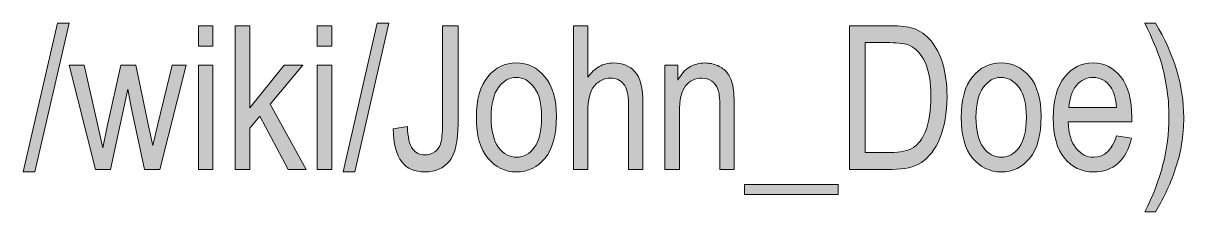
# Model space of a CAD drawing. Header units: inches. Extents: x 19 to 517, y 28 to 779.
# Drawn here: x 413.1 to 517.2, y 114.7 to 131.6 of the extents above; entities that cross this region are included whole.
import ezdxf

# ---------------------------------------------------------------- set-up
doc = ezdxf.new("R2010")
doc.units = ezdxf.units.IN
doc.header["$MEASUREMENT"] = 0
doc.layers.add('Layer 1', color=7, linetype='Continuous')

# ---------------------------------------------------------------- blocks, each defined once
blk = doc.blocks.new('block 375')
at = {"layer": 'Layer 1', "lineweight": 0}
blk.add_lwpolyline([(413.09, 118.26), (416.15, 131.58), (417.2, 131.58), (414.13, 118.26), (413.09, 118.26)], dxfattribs=at)
blk = doc.blocks.new('block 376')
at = {"layer": 'Layer 1', "true_color": 0x231f20}
h = blk.add_hatch(color=250, dxfattribs=at)
h.dxf.hatch_style = 2
h.paths.add_polyline_path([(413.09, 118.26), (416.15, 131.58), (417.2, 131.58), (414.13, 118.26)])
at = {"layer": 'Layer 1', "lineweight": 0}
blk.add_lwpolyline([(413.09, 118.26), (416.15, 131.58), (417.2, 131.58), (414.13, 118.26), (413.09, 118.26), (413.09, 118.26)], dxfattribs=at)
blk = doc.blocks.new('block 377')
at = {"layer": 'Layer 1', "lineweight": 0}
blk.add_lwpolyline([(419.57, 118.48), (417.22, 127.81), (418.56, 127.81), (419.78, 122.42), (420.23, 120.42), (420.63, 122.34), (421.85, 127.81), (423.19, 127.81), (424.32, 122.4), (424.71, 120.61), (425.15, 122.41), (426.45, 127.81), (427.72, 127.81), (425.33, 118.48), (423.98, 118.48), (422.76, 124.07), (422.47, 125.66), (420.92, 118.48), (419.57, 118.48)], dxfattribs=at)
blk = doc.blocks.new('block 378')
at = {"layer": 'Layer 1', "true_color": 0x231f20}
h = blk.add_hatch(color=250, dxfattribs=at)
h.dxf.hatch_style = 2
h.paths.add_polyline_path([(419.57, 118.48), (417.22, 127.81), (418.56, 127.81), (419.78, 122.42), (420.23, 120.42), (420.63, 122.34), (421.85, 127.81), (423.19, 127.81), (424.32, 122.4), (424.71, 120.61), (425.15, 122.41), (426.45, 127.81), (427.72, 127.81), (425.33, 118.48), (423.98, 118.48), (422.76, 124.07), (422.47, 125.66), (420.92, 118.48)])
at = {"layer": 'Layer 1', "lineweight": 0}
blk.add_lwpolyline([(419.57, 118.48), (417.22, 127.81), (418.56, 127.81), (419.78, 122.42), (420.23, 120.42), (420.63, 122.34), (421.85, 127.81), (423.19, 127.81), (424.32, 122.4), (424.71, 120.61), (425.15, 122.41), (426.45, 127.81), (427.72, 127.81), (425.33, 118.48), (423.98, 118.48), (422.76, 124.07), (422.47, 125.66), (420.92, 118.48), (419.57, 118.48), (419.57, 118.48)], dxfattribs=at)
blk = doc.blocks.new('block 379')
at = {"layer": 'Layer 1', "lineweight": 0}
blk.add_lwpolyline([(428.81, 129.54), (428.81, 131.36), (430.1, 131.36), (430.1, 129.54), (428.81, 129.54)], dxfattribs=at)
blk = doc.blocks.new('block 380')
at = {"layer": 'Layer 1', "lineweight": 0}
blk.add_lwpolyline([(428.81, 118.48), (428.81, 127.81), (430.1, 127.81), (430.1, 118.48), (428.81, 118.48)], dxfattribs=at)
blk = doc.blocks.new('block 381')
at = {"layer": 'Layer 1', "true_color": 0x231f20}
h = blk.add_hatch(color=250, dxfattribs=at)
h.dxf.hatch_style = 2
h.paths.add_polyline_path([(428.81, 129.54), (428.81, 131.36), (430.1, 131.36), (430.1, 129.54)])
h.paths.add_polyline_path([(428.81, 118.48), (428.81, 127.81), (430.1, 127.81), (430.1, 118.48)])
at = {"layer": 'Layer 1', "lineweight": 0}
for points in [[(428.81, 129.54), (428.81, 131.36), (430.1, 131.36), (430.1, 129.54), (428.81, 129.54), (428.81, 129.54)], [(428.81, 118.48), (428.81, 127.81), (430.1, 127.81), (430.1, 118.48), (428.81, 118.48), (428.81, 118.48)]]:
    blk.add_lwpolyline(points, dxfattribs=at)
blk = doc.blocks.new('block 382')
at = {"layer": 'Layer 1', "lineweight": 0}
blk.add_lwpolyline([(432.11, 118.48), (432.11, 131.36), (433.41, 131.36), (433.41, 124), (436.49, 127.81), (438.17, 127.81), (435.24, 124.34), (438.46, 118.48), (436.86, 118.48), (434.32, 123.26), (433.41, 122.18), (433.41, 118.48), (432.11, 118.48)], dxfattribs=at)
blk = doc.blocks.new('block 383')
at = {"layer": 'Layer 1', "true_color": 0x231f20}
h = blk.add_hatch(color=250, dxfattribs=at)
h.dxf.hatch_style = 2
h.paths.add_polyline_path([(432.11, 118.48), (432.11, 131.36), (433.41, 131.36), (433.41, 124), (436.49, 127.81), (438.17, 127.81), (435.24, 124.34), (438.46, 118.48), (436.86, 118.48), (434.32, 123.26), (433.41, 122.18), (433.41, 118.48)])
at = {"layer": 'Layer 1', "lineweight": 0}
blk.add_lwpolyline([(432.11, 118.48), (432.11, 131.36), (433.41, 131.36), (433.41, 124), (436.49, 127.81), (438.17, 127.81), (435.24, 124.34), (438.46, 118.48), (436.86, 118.48), (434.32, 123.26), (433.41, 122.18), (433.41, 118.48), (432.11, 118.48), (432.11, 118.48)], dxfattribs=at)
blk = doc.blocks.new('block 384')
at = {"layer": 'Layer 1', "lineweight": 0}
blk.add_lwpolyline([(439.47, 129.54), (439.47, 131.36), (440.76, 131.36), (440.76, 129.54), (439.47, 129.54)], dxfattribs=at)
blk = doc.blocks.new('block 385')
at = {"layer": 'Layer 1', "lineweight": 0}
blk.add_lwpolyline([(439.47, 118.48), (439.47, 127.81), (440.76, 127.81), (440.76, 118.48), (439.47, 118.48)], dxfattribs=at)
blk = doc.blocks.new('block 386')
at = {"layer": 'Layer 1', "true_color": 0x231f20}
h = blk.add_hatch(color=250, dxfattribs=at)
h.dxf.hatch_style = 2
h.paths.add_polyline_path([(439.47, 129.54), (439.47, 131.36), (440.76, 131.36), (440.76, 129.54)])
h.paths.add_polyline_path([(439.47, 118.48), (439.47, 127.81), (440.76, 127.81), (440.76, 118.48)])
at = {"layer": 'Layer 1', "lineweight": 0}
for points in [[(439.47, 129.54), (439.47, 131.36), (440.76, 131.36), (440.76, 129.54), (439.47, 129.54), (439.47, 129.54)], [(439.47, 118.48), (439.47, 127.81), (440.76, 127.81), (440.76, 118.48), (439.47, 118.48), (439.47, 118.48)]]:
    blk.add_lwpolyline(points, dxfattribs=at)
blk = doc.blocks.new('block 387')
at = {"layer": 'Layer 1', "lineweight": 0}
blk.add_lwpolyline([(441.78, 118.26), (444.85, 131.58), (445.9, 131.58), (442.83, 118.26), (441.78, 118.26)], dxfattribs=at)
blk = doc.blocks.new('block 388')
at = {"layer": 'Layer 1', "true_color": 0x231f20}
h = blk.add_hatch(color=250, dxfattribs=at)
h.dxf.hatch_style = 2
h.paths.add_polyline_path([(441.78, 118.26), (444.85, 131.58), (445.9, 131.58), (442.83, 118.26)])
at = {"layer": 'Layer 1', "lineweight": 0}
blk.add_lwpolyline([(441.78, 118.26), (444.85, 131.58), (445.9, 131.58), (442.83, 118.26), (441.78, 118.26), (441.78, 118.26)], dxfattribs=at)
blk = doc.blocks.new('block 389')
at = {"layer": 'Layer 1', "lineweight": 0}
blk.add_open_spline([(446.29, 122.13), (446.29, 122.13), (447.55, 122.34), (447.55, 122.34), (447.58, 121.36), (447.74, 120.68), (448.01, 120.32), (448.28, 119.96), (448.65, 119.78), (449.12, 119.78), (449.46, 119.78), (449.75, 119.87), (450.01, 120.05), (450.26, 120.24), (450.43, 120.47), (450.52, 120.75), (450.64, 121.13), (450.7, 121.71), (450.7, 122.48), (450.7, 122.48), (450.7, 131.36), (450.7, 131.36), (450.7, 131.36), (452.1, 131.36), (452.1, 131.36), (452.1, 131.36), (452.1, 122.58), (452.1, 122.58), (452.1, 121), (451.84, 119.88), (451.32, 119.23), (450.8, 118.58), (450.07, 118.26), (449.13, 118.26), (448.21, 118.26), (447.53, 118.55), (447.07, 119.13), (446.55, 119.8), (446.29, 120.8), (446.29, 122.13)], degree=3, knots=[0, 0, 0, 0, 1, 1, 1, 2, 2, 2, 3, 3, 3, 4, 4, 4, 5, 5, 5, 6, 6, 6, 7, 7, 7, 8, 8, 8, 9, 9, 9, 10, 10, 10, 11, 11, 11, 12, 12, 12, 13, 13, 13, 13], dxfattribs=at)
blk = doc.blocks.new('block 390')
at = {"layer": 'Layer 1', "true_color": 0x231f20}
h = blk.add_hatch(color=250, dxfattribs=at)
h.dxf.hatch_style = 2
edge = h.paths.add_edge_path()
edge.add_spline(control_points=[(446.29, 122.13), (446.29, 122.13), (447.55, 122.34), (447.55, 122.34), (447.58, 121.36), (447.74, 120.68), (448.01, 120.32), (448.28, 119.96), (448.65, 119.78), (449.12, 119.78), (449.46, 119.78), (449.75, 119.87), (450.01, 120.05), (450.26, 120.24), (450.43, 120.47), (450.52, 120.75), (450.64, 121.13), (450.7, 121.71), (450.7, 122.48), (450.7, 122.48), (450.7, 131.36), (450.7, 131.36), (450.7, 131.36), (452.1, 131.36), (452.1, 131.36), (452.1, 131.36), (452.1, 122.58), (452.1, 122.58), (452.1, 121), (451.84, 119.88), (451.32, 119.23), (450.8, 118.58), (450.07, 118.26), (449.13, 118.26), (448.21, 118.26), (447.53, 118.55), (447.07, 119.13), (446.55, 119.8), (446.29, 120.8), (446.29, 122.13)], knot_values=[0, 0, 0, 0, 1, 1, 1, 2, 2, 2, 3, 3, 3, 4, 4, 4, 5, 5, 5, 6, 6, 6, 7, 7, 7, 8, 8, 8, 9, 9, 9, 10, 10, 10, 11, 11, 11, 12, 12, 12, 13, 13, 13, 13], degree=3, periodic=1)
at = {"layer": 'Layer 1', "lineweight": 0}
blk.add_open_spline([(446.29, 122.13), (446.29, 122.13), (447.55, 122.34), (447.55, 122.34), (447.58, 121.36), (447.74, 120.68), (448.01, 120.32), (448.28, 119.96), (448.65, 119.78), (449.12, 119.78), (449.46, 119.78), (449.75, 119.87), (450.01, 120.05), (450.26, 120.24), (450.43, 120.47), (450.52, 120.75), (450.64, 121.13), (450.7, 121.71), (450.7, 122.48), (450.7, 122.48), (450.7, 131.36), (450.7, 131.36), (450.7, 131.36), (452.1, 131.36), (452.1, 131.36), (452.1, 131.36), (452.1, 122.58), (452.1, 122.58), (452.1, 121), (451.84, 119.88), (451.32, 119.23), (450.8, 118.58), (450.07, 118.26), (449.13, 118.26), (448.21, 118.26), (447.53, 118.55), (447.07, 119.13), (446.55, 119.8), (446.29, 120.8), (446.29, 122.13)], degree=3, knots=[0, 0, 0, 0, 1, 1, 1, 2, 2, 2, 3, 3, 3, 4, 4, 4, 5, 5, 5, 6, 6, 6, 7, 7, 7, 8, 8, 8, 9, 9, 9, 10, 10, 10, 11, 11, 11, 12, 12, 12, 13, 13, 13, 13], dxfattribs=at)
blk = doc.blocks.new('block 391')
at = {"layer": 'Layer 1', "lineweight": 0}
blk.add_open_spline([(453.74, 123.14), (453.74, 124.75), (454.08, 125.97), (454.76, 126.79), (455.44, 127.61), (456.29, 128.02), (457.33, 128.02), (458.35, 128.02), (459.2, 127.61), (459.89, 126.79), (460.57, 125.97), (460.92, 124.79), (460.92, 123.24), (460.92, 121.56), (460.58, 120.32), (459.91, 119.5), (459.23, 118.67), (458.37, 118.26), (457.33, 118.26), (456.31, 118.26), (455.45, 118.68), (454.77, 119.5), (454.09, 120.32), (453.74, 121.54), (453.74, 123.14)], degree=3, knots=[0, 0, 0, 0, 1, 1, 1, 2, 2, 2, 3, 3, 3, 4, 4, 4, 5, 5, 5, 6, 6, 6, 7, 7, 7, 8, 8, 8, 8], dxfattribs=at)
blk = doc.blocks.new('block 392')
at = {"layer": 'Layer 1', "lineweight": 0}
blk.add_open_spline([(455.07, 123.15), (455.07, 121.94), (455.29, 121.04), (455.73, 120.45), (456.17, 119.86), (456.72, 119.57), (457.37, 119.57), (457.98, 119.57), (458.5, 119.86), (458.94, 120.46), (459.37, 121.05), (459.59, 121.95), (459.59, 123.15), (459.59, 124.35), (459.37, 125.25), (458.93, 125.83), (458.49, 126.42), (457.95, 126.72), (457.3, 126.72), (456.68, 126.72), (456.16, 126.42), (455.72, 125.83), (455.29, 125.24), (455.07, 124.34), (455.07, 123.15)], degree=3, knots=[0, 0, 0, 0, 1, 1, 1, 2, 2, 2, 3, 3, 3, 4, 4, 4, 5, 5, 5, 6, 6, 6, 7, 7, 7, 8, 8, 8, 8], dxfattribs=at)
blk = doc.blocks.new('block 393')
at = {"layer": 'Layer 1', "true_color": 0x231f20}
h = blk.add_hatch(color=250, dxfattribs=at)
h.dxf.hatch_style = 2
edge = h.paths.add_edge_path()
edge.add_spline(control_points=[(453.74, 123.14), (453.74, 124.75), (454.08, 125.97), (454.76, 126.79), (455.44, 127.61), (456.29, 128.02), (457.33, 128.02), (458.35, 128.02), (459.2, 127.61), (459.89, 126.79), (460.57, 125.97), (460.92, 124.79), (460.92, 123.24), (460.92, 121.56), (460.58, 120.32), (459.91, 119.5), (459.23, 118.67), (458.37, 118.26), (457.33, 118.26), (456.31, 118.26), (455.45, 118.68), (454.77, 119.5), (454.09, 120.32), (453.74, 121.54), (453.74, 123.14)], knot_values=[0, 0, 0, 0, 1, 1, 1, 2, 2, 2, 3, 3, 3, 4, 4, 4, 5, 5, 5, 6, 6, 6, 7, 7, 7, 8, 8, 8, 8], degree=3, periodic=1)
edge = h.paths.add_edge_path()
edge.add_spline(control_points=[(455.07, 123.15), (455.07, 121.94), (455.29, 121.04), (455.73, 120.45), (456.17, 119.86), (456.72, 119.57), (457.37, 119.57), (457.98, 119.57), (458.5, 119.86), (458.94, 120.46), (459.37, 121.05), (459.59, 121.95), (459.59, 123.15), (459.59, 124.35), (459.37, 125.25), (458.93, 125.83), (458.49, 126.42), (457.95, 126.72), (457.3, 126.72), (456.68, 126.72), (456.16, 126.42), (455.72, 125.83), (455.29, 125.24), (455.07, 124.34), (455.07, 123.15)], knot_values=[0, 0, 0, 0, 1, 1, 1, 2, 2, 2, 3, 3, 3, 4, 4, 4, 5, 5, 5, 6, 6, 6, 7, 7, 7, 8, 8, 8, 8], degree=3, periodic=1)
at = {"layer": 'Layer 1', "lineweight": 0}
for points in [[(453.74, 123.14), (453.74, 124.75), (454.08, 125.97), (454.76, 126.79), (455.44, 127.61), (456.29, 128.02), (457.33, 128.02), (458.35, 128.02), (459.2, 127.61), (459.89, 126.79), (460.57, 125.97), (460.92, 124.79), (460.92, 123.24), (460.92, 121.56), (460.58, 120.32), (459.91, 119.5), (459.23, 118.67), (458.37, 118.26), (457.33, 118.26), (456.31, 118.26), (455.45, 118.68), (454.77, 119.5), (454.09, 120.32), (453.74, 121.54), (453.74, 123.14)], [(455.07, 123.15), (455.07, 121.94), (455.29, 121.04), (455.73, 120.45), (456.17, 119.86), (456.72, 119.57), (457.37, 119.57), (457.98, 119.57), (458.5, 119.86), (458.94, 120.46), (459.37, 121.05), (459.59, 121.95), (459.59, 123.15), (459.59, 124.35), (459.37, 125.25), (458.93, 125.83), (458.49, 126.42), (457.95, 126.72), (457.3, 126.72), (456.68, 126.72), (456.16, 126.42), (455.72, 125.83), (455.29, 125.24), (455.07, 124.34), (455.07, 123.15)]]:
    blk.add_open_spline(points, degree=3, knots=[0, 0, 0, 0, 1, 1, 1, 2, 2, 2, 3, 3, 3, 4, 4, 4, 5, 5, 5, 6, 6, 6, 7, 7, 7, 8, 8, 8, 8], dxfattribs=at)
blk = doc.blocks.new('block 394')
at = {"layer": 'Layer 1', "lineweight": 0}
blk.add_open_spline([(462.45, 118.48), (462.45, 118.48), (462.45, 131.36), (462.45, 131.36), (462.45, 131.36), (463.74, 131.36), (463.74, 131.36), (463.74, 131.36), (463.74, 126.74), (463.74, 126.74), (464.04, 127.17), (464.39, 127.49), (464.77, 127.7), (465.15, 127.91), (465.58, 128.02), (466.04, 128.02), (466.86, 128.02), (467.5, 127.76), (467.97, 127.24), (468.44, 126.72), (468.68, 125.77), (468.68, 124.39), (468.68, 124.39), (468.68, 118.48), (468.68, 118.48), (468.68, 118.48), (467.39, 118.48), (467.39, 118.48), (467.39, 118.48), (467.39, 124.39), (467.39, 124.39), (467.39, 125.2), (467.24, 125.78), (466.95, 126.13), (466.67, 126.48), (466.27, 126.66), (465.77, 126.66), (465.21, 126.66), (464.73, 126.43), (464.33, 125.98), (463.94, 125.53), (463.74, 124.73), (463.74, 123.58), (463.74, 123.58), (463.74, 118.48), (463.74, 118.48), (463.74, 118.48), (462.45, 118.48), (462.45, 118.48)], degree=3, knots=[0, 0, 0, 0, 1, 1, 1, 2, 2, 2, 3, 3, 3, 4, 4, 4, 5, 5, 5, 6, 6, 6, 7, 7, 7, 8, 8, 8, 9, 9, 9, 10, 10, 10, 11, 11, 11, 12, 12, 12, 13, 13, 13, 14, 14, 14, 15, 15, 15, 16, 16, 16, 16], dxfattribs=at)
blk = doc.blocks.new('block 395')
at = {"layer": 'Layer 1', "true_color": 0x231f20}
h = blk.add_hatch(color=250, dxfattribs=at)
h.dxf.hatch_style = 2
edge = h.paths.add_edge_path()
edge.add_spline(control_points=[(462.45, 118.48), (462.45, 118.48), (462.45, 131.36), (462.45, 131.36), (462.45, 131.36), (463.74, 131.36), (463.74, 131.36), (463.74, 131.36), (463.74, 126.74), (463.74, 126.74), (464.04, 127.17), (464.39, 127.49), (464.77, 127.7), (465.15, 127.91), (465.58, 128.02), (466.04, 128.02), (466.86, 128.02), (467.5, 127.76), (467.97, 127.24), (468.44, 126.72), (468.68, 125.77), (468.68, 124.39), (468.68, 124.39), (468.68, 118.48), (468.68, 118.48), (468.68, 118.48), (467.39, 118.48), (467.39, 118.48), (467.39, 118.48), (467.39, 124.39), (467.39, 124.39), (467.39, 125.2), (467.24, 125.78), (466.95, 126.13), (466.67, 126.48), (466.27, 126.66), (465.77, 126.66), (465.21, 126.66), (464.73, 126.43), (464.33, 125.98), (463.94, 125.53), (463.74, 124.73), (463.74, 123.58), (463.74, 123.58), (463.74, 118.48), (463.74, 118.48), (463.74, 118.48), (462.45, 118.48), (462.45, 118.48)], knot_values=[0, 0, 0, 0, 1, 1, 1, 2, 2, 2, 3, 3, 3, 4, 4, 4, 5, 5, 5, 6, 6, 6, 7, 7, 7, 8, 8, 8, 9, 9, 9, 10, 10, 10, 11, 11, 11, 12, 12, 12, 13, 13, 13, 14, 14, 14, 15, 15, 15, 16, 16, 16, 16], degree=3, periodic=1)
at = {"layer": 'Layer 1', "lineweight": 0}
blk.add_open_spline([(462.45, 118.48), (462.45, 118.48), (462.45, 131.36), (462.45, 131.36), (462.45, 131.36), (463.74, 131.36), (463.74, 131.36), (463.74, 131.36), (463.74, 126.74), (463.74, 126.74), (464.04, 127.17), (464.39, 127.49), (464.77, 127.7), (465.15, 127.91), (465.58, 128.02), (466.04, 128.02), (466.86, 128.02), (467.5, 127.76), (467.97, 127.24), (468.44, 126.72), (468.68, 125.77), (468.68, 124.39), (468.68, 124.39), (468.68, 118.48), (468.68, 118.48), (468.68, 118.48), (467.39, 118.48), (467.39, 118.48), (467.39, 118.48), (467.39, 124.39), (467.39, 124.39), (467.39, 125.2), (467.24, 125.78), (466.95, 126.13), (466.67, 126.48), (466.27, 126.66), (465.77, 126.66), (465.21, 126.66), (464.73, 126.43), (464.33, 125.98), (463.94, 125.53), (463.74, 124.73), (463.74, 123.58), (463.74, 123.58), (463.74, 118.48), (463.74, 118.48), (463.74, 118.48), (462.45, 118.48), (462.45, 118.48)], degree=3, knots=[0, 0, 0, 0, 1, 1, 1, 2, 2, 2, 3, 3, 3, 4, 4, 4, 5, 5, 5, 6, 6, 6, 7, 7, 7, 8, 8, 8, 9, 9, 9, 10, 10, 10, 11, 11, 11, 12, 12, 12, 13, 13, 13, 14, 14, 14, 15, 15, 15, 16, 16, 16, 16], dxfattribs=at)
blk = doc.blocks.new('block 396')
at = {"layer": 'Layer 1', "lineweight": 0}
blk.add_open_spline([(470.65, 118.48), (470.65, 118.48), (470.65, 127.81), (470.65, 127.81), (470.65, 127.81), (471.82, 127.81), (471.82, 127.81), (471.82, 127.81), (471.82, 126.49), (471.82, 126.49), (472.1, 127), (472.45, 127.39), (472.86, 127.64), (473.26, 127.89), (473.73, 128.02), (474.25, 128.02), (474.66, 128.02), (475.04, 127.94), (475.39, 127.78), (475.74, 127.62), (476.02, 127.41), (476.23, 127.15), (476.45, 126.88), (476.61, 126.55), (476.71, 126.13), (476.82, 125.71), (476.87, 125.08), (476.87, 124.21), (476.87, 124.21), (476.87, 118.48), (476.87, 118.48), (476.87, 118.48), (475.58, 118.48), (475.58, 118.48), (475.58, 118.48), (475.58, 124.16), (475.58, 124.16), (475.58, 124.85), (475.52, 125.35), (475.4, 125.66), (475.28, 125.98), (475.1, 126.23), (474.85, 126.4), (474.6, 126.57), (474.31, 126.66), (473.99, 126.66), (473.36, 126.66), (472.87, 126.43), (472.5, 125.96), (472.13, 125.5), (471.95, 124.71), (471.95, 123.58), (471.95, 123.58), (471.95, 118.48), (471.95, 118.48), (471.95, 118.48), (470.65, 118.48), (470.65, 118.48)], degree=3, knots=[0, 0, 0, 0, 1, 1, 1, 2, 2, 2, 3, 3, 3, 4, 4, 4, 5, 5, 5, 6, 6, 6, 7, 7, 7, 8, 8, 8, 9, 9, 9, 10, 10, 10, 11, 11, 11, 12, 12, 12, 13, 13, 13, 14, 14, 14, 15, 15, 15, 16, 16, 16, 17, 17, 17, 18, 18, 18, 19, 19, 19, 19], dxfattribs=at)
blk = doc.blocks.new('block 397')
at = {"layer": 'Layer 1', "true_color": 0x231f20}
h = blk.add_hatch(color=250, dxfattribs=at)
h.dxf.hatch_style = 2
edge = h.paths.add_edge_path()
edge.add_spline(control_points=[(470.65, 118.48), (470.65, 118.48), (470.65, 127.81), (470.65, 127.81), (470.65, 127.81), (471.82, 127.81), (471.82, 127.81), (471.82, 127.81), (471.82, 126.49), (471.82, 126.49), (472.1, 127), (472.45, 127.39), (472.86, 127.64), (473.26, 127.89), (473.73, 128.02), (474.25, 128.02), (474.66, 128.02), (475.04, 127.94), (475.39, 127.78), (475.74, 127.62), (476.02, 127.41), (476.23, 127.15), (476.45, 126.88), (476.61, 126.55), (476.71, 126.13), (476.82, 125.71), (476.87, 125.08), (476.87, 124.21), (476.87, 124.21), (476.87, 118.48), (476.87, 118.48), (476.87, 118.48), (475.58, 118.48), (475.58, 118.48), (475.58, 118.48), (475.58, 124.16), (475.58, 124.16), (475.58, 124.85), (475.52, 125.35), (475.4, 125.66), (475.28, 125.98), (475.1, 126.23), (474.85, 126.4), (474.6, 126.57), (474.31, 126.66), (473.99, 126.66), (473.36, 126.66), (472.87, 126.43), (472.5, 125.96), (472.13, 125.5), (471.95, 124.71), (471.95, 123.58), (471.95, 123.58), (471.95, 118.48), (471.95, 118.48), (471.95, 118.48), (470.65, 118.48), (470.65, 118.48)], knot_values=[0, 0, 0, 0, 1, 1, 1, 2, 2, 2, 3, 3, 3, 4, 4, 4, 5, 5, 5, 6, 6, 6, 7, 7, 7, 8, 8, 8, 9, 9, 9, 10, 10, 10, 11, 11, 11, 12, 12, 12, 13, 13, 13, 14, 14, 14, 15, 15, 15, 16, 16, 16, 17, 17, 17, 18, 18, 18, 19, 19, 19, 19], degree=3, periodic=1)
at = {"layer": 'Layer 1', "lineweight": 0}
blk.add_open_spline([(470.65, 118.48), (470.65, 118.48), (470.65, 127.81), (470.65, 127.81), (470.65, 127.81), (471.82, 127.81), (471.82, 127.81), (471.82, 127.81), (471.82, 126.49), (471.82, 126.49), (472.1, 127), (472.45, 127.39), (472.86, 127.64), (473.26, 127.89), (473.73, 128.02), (474.25, 128.02), (474.66, 128.02), (475.04, 127.94), (475.39, 127.78), (475.74, 127.62), (476.02, 127.41), (476.23, 127.15), (476.45, 126.88), (476.61, 126.55), (476.71, 126.13), (476.82, 125.71), (476.87, 125.08), (476.87, 124.21), (476.87, 124.21), (476.87, 118.48), (476.87, 118.48), (476.87, 118.48), (475.58, 118.48), (475.58, 118.48), (475.58, 118.48), (475.58, 124.16), (475.58, 124.16), (475.58, 124.85), (475.52, 125.35), (475.4, 125.66), (475.28, 125.98), (475.1, 126.23), (474.85, 126.4), (474.6, 126.57), (474.31, 126.66), (473.99, 126.66), (473.36, 126.66), (472.87, 126.43), (472.5, 125.96), (472.13, 125.5), (471.95, 124.71), (471.95, 123.58), (471.95, 123.58), (471.95, 118.48), (471.95, 118.48), (471.95, 118.48), (470.65, 118.48), (470.65, 118.48)], degree=3, knots=[0, 0, 0, 0, 1, 1, 1, 2, 2, 2, 3, 3, 3, 4, 4, 4, 5, 5, 5, 6, 6, 6, 7, 7, 7, 8, 8, 8, 9, 9, 9, 10, 10, 10, 11, 11, 11, 12, 12, 12, 13, 13, 13, 14, 14, 14, 15, 15, 15, 16, 16, 16, 17, 17, 17, 18, 18, 18, 19, 19, 19, 19], dxfattribs=at)
blk = doc.blocks.new('block 398')
at = {"layer": 'Layer 1', "lineweight": 0}
blk.add_lwpolyline([(477.8, 117.12), (486.19, 117.12), (486.19, 116.23), (477.8, 116.23), (477.8, 117.12)], dxfattribs=at)
blk = doc.blocks.new('block 399')
at = {"layer": 'Layer 1', "true_color": 0x231f20}
h = blk.add_hatch(color=250, dxfattribs=at)
h.dxf.hatch_style = 2
h.paths.add_polyline_path([(477.8, 117.12), (486.19, 117.12), (486.19, 116.23), (477.8, 116.23)])
at = {"layer": 'Layer 1', "lineweight": 0}
blk.add_lwpolyline([(477.8, 117.12), (486.19, 117.12), (486.19, 116.23), (477.8, 116.23), (477.8, 117.12), (477.8, 117.12)], dxfattribs=at)
blk = doc.blocks.new('block 400')
at = {"layer": 'Layer 1', "lineweight": 0}
blk.add_open_spline([(487.22, 118.48), (487.22, 118.48), (487.22, 131.36), (487.22, 131.36), (487.22, 131.36), (490.87, 131.36), (490.87, 131.36), (491.77, 131.36), (492.46, 131.28), (492.93, 131.12), (493.54, 130.92), (494.07, 130.54), (494.53, 130), (494.98, 129.45), (495.33, 128.77), (495.58, 127.94), (495.83, 127.11), (495.96, 126.13), (495.96, 124.99), (495.96, 123.53), (495.74, 122.29), (495.32, 121.27), (494.89, 120.26), (494.34, 119.54), (493.67, 119.11), (493, 118.69), (492.12, 118.48), (491.04, 118.48), (491.04, 118.48), (487.22, 118.48), (487.22, 118.48)], degree=3, knots=[0, 0, 0, 0, 1, 1, 1, 2, 2, 2, 3, 3, 3, 4, 4, 4, 5, 5, 5, 6, 6, 6, 7, 7, 7, 8, 8, 8, 9, 9, 9, 10, 10, 10, 10], dxfattribs=at)
blk = doc.blocks.new('block 401')
at = {"layer": 'Layer 1', "lineweight": 0}
blk.add_open_spline([(488.62, 120), (488.62, 120), (490.87, 120), (490.87, 120), (491.78, 120), (492.47, 120.14), (492.94, 120.44), (493.4, 120.74), (493.76, 121.21), (494.02, 121.87), (494.35, 122.74), (494.52, 123.79), (494.52, 125.01), (494.52, 126.31), (494.34, 127.34), (493.99, 128.09), (493.63, 128.83), (493.18, 129.33), (492.62, 129.58), (492.24, 129.75), (491.65, 129.84), (490.83, 129.84), (490.83, 129.84), (488.62, 129.84), (488.62, 129.84), (488.62, 129.84), (488.62, 120), (488.62, 120)], degree=3, knots=[0, 0, 0, 0, 1, 1, 1, 2, 2, 2, 3, 3, 3, 4, 4, 4, 5, 5, 5, 6, 6, 6, 7, 7, 7, 8, 8, 8, 9, 9, 9, 9], dxfattribs=at)
blk = doc.blocks.new('block 402')
at = {"layer": 'Layer 1', "true_color": 0x231f20}
h = blk.add_hatch(color=250, dxfattribs=at)
h.dxf.hatch_style = 2
edge = h.paths.add_edge_path()
edge.add_spline(control_points=[(487.22, 118.48), (487.22, 118.48), (487.22, 131.36), (487.22, 131.36), (487.22, 131.36), (490.87, 131.36), (490.87, 131.36), (491.77, 131.36), (492.46, 131.28), (492.93, 131.12), (493.54, 130.92), (494.07, 130.54), (494.53, 130), (494.98, 129.45), (495.33, 128.77), (495.58, 127.94), (495.83, 127.11), (495.96, 126.13), (495.96, 124.99), (495.96, 123.53), (495.74, 122.29), (495.32, 121.27), (494.89, 120.26), (494.34, 119.54), (493.67, 119.11), (493, 118.69), (492.12, 118.48), (491.04, 118.48), (491.04, 118.48), (487.22, 118.48), (487.22, 118.48)], knot_values=[0, 0, 0, 0, 1, 1, 1, 2, 2, 2, 3, 3, 3, 4, 4, 4, 5, 5, 5, 6, 6, 6, 7, 7, 7, 8, 8, 8, 9, 9, 9, 10, 10, 10, 10], degree=3, periodic=1)
edge = h.paths.add_edge_path()
edge.add_spline(control_points=[(488.62, 120), (488.62, 120), (490.87, 120), (490.87, 120), (491.78, 120), (492.47, 120.14), (492.94, 120.44), (493.4, 120.74), (493.76, 121.21), (494.02, 121.87), (494.35, 122.74), (494.52, 123.79), (494.52, 125.01), (494.52, 126.31), (494.34, 127.34), (493.99, 128.09), (493.63, 128.83), (493.18, 129.33), (492.62, 129.58), (492.24, 129.75), (491.65, 129.84), (490.83, 129.84), (490.83, 129.84), (488.62, 129.84), (488.62, 129.84), (488.62, 129.84), (488.62, 120), (488.62, 120)], knot_values=[0, 0, 0, 0, 1, 1, 1, 2, 2, 2, 3, 3, 3, 4, 4, 4, 5, 5, 5, 6, 6, 6, 7, 7, 7, 8, 8, 8, 9, 9, 9, 9], degree=3, periodic=1)
at = {"layer": 'Layer 1', "lineweight": 0}
for points, knots in [([(487.22, 118.48), (487.22, 118.48), (487.22, 131.36), (487.22, 131.36), (487.22, 131.36), (490.87, 131.36), (490.87, 131.36), (491.77, 131.36), (492.46, 131.28), (492.93, 131.12), (493.54, 130.92), (494.07, 130.54), (494.53, 130), (494.98, 129.45), (495.33, 128.77), (495.58, 127.94), (495.83, 127.11), (495.96, 126.13), (495.96, 124.99), (495.96, 123.53), (495.74, 122.29), (495.32, 121.27), (494.89, 120.26), (494.34, 119.54), (493.67, 119.11), (493, 118.69), (492.12, 118.48), (491.04, 118.48), (491.04, 118.48), (487.22, 118.48), (487.22, 118.48)], [0, 0, 0, 0, 1, 1, 1, 2, 2, 2, 3, 3, 3, 4, 4, 4, 5, 5, 5, 6, 6, 6, 7, 7, 7, 8, 8, 8, 9, 9, 9, 10, 10, 10, 10]), ([(488.62, 120), (488.62, 120), (490.87, 120), (490.87, 120), (491.78, 120), (492.47, 120.14), (492.94, 120.44), (493.4, 120.74), (493.76, 121.21), (494.02, 121.87), (494.35, 122.74), (494.52, 123.79), (494.52, 125.01), (494.52, 126.31), (494.34, 127.34), (493.99, 128.09), (493.63, 128.83), (493.18, 129.33), (492.62, 129.58), (492.24, 129.75), (491.65, 129.84), (490.83, 129.84), (490.83, 129.84), (488.62, 129.84), (488.62, 129.84), (488.62, 129.84), (488.62, 120), (488.62, 120)], [0, 0, 0, 0, 1, 1, 1, 2, 2, 2, 3, 3, 3, 4, 4, 4, 5, 5, 5, 6, 6, 6, 7, 7, 7, 8, 8, 8, 9, 9, 9, 9])]:
    blk.add_open_spline(points, degree=3, knots=knots, dxfattribs=at)
blk = doc.blocks.new('block 403')
at = {"layer": 'Layer 1', "lineweight": 0}
blk.add_open_spline([(497.23, 123.14), (497.23, 124.75), (497.57, 125.97), (498.25, 126.79), (498.93, 127.61), (499.78, 128.02), (500.82, 128.02), (501.84, 128.02), (502.69, 127.61), (503.38, 126.79), (504.06, 125.97), (504.4, 124.79), (504.4, 123.24), (504.4, 121.56), (504.07, 120.32), (503.39, 119.5), (502.72, 118.67), (501.86, 118.26), (500.82, 118.26), (499.79, 118.26), (498.94, 118.68), (498.26, 119.5), (497.57, 120.32), (497.23, 121.54), (497.23, 123.14)], degree=3, knots=[0, 0, 0, 0, 1, 1, 1, 2, 2, 2, 3, 3, 3, 4, 4, 4, 5, 5, 5, 6, 6, 6, 7, 7, 7, 8, 8, 8, 8], dxfattribs=at)
blk = doc.blocks.new('block 404')
at = {"layer": 'Layer 1', "lineweight": 0}
blk.add_open_spline([(498.56, 123.15), (498.56, 121.94), (498.78, 121.04), (499.22, 120.45), (499.66, 119.86), (500.2, 119.57), (500.85, 119.57), (501.46, 119.57), (501.99, 119.86), (502.42, 120.46), (502.86, 121.05), (503.08, 121.95), (503.08, 123.15), (503.08, 124.35), (502.86, 125.25), (502.42, 125.83), (501.98, 126.42), (501.43, 126.72), (500.78, 126.72), (500.17, 126.72), (499.64, 126.42), (499.21, 125.83), (498.78, 125.24), (498.56, 124.34), (498.56, 123.15)], degree=3, knots=[0, 0, 0, 0, 1, 1, 1, 2, 2, 2, 3, 3, 3, 4, 4, 4, 5, 5, 5, 6, 6, 6, 7, 7, 7, 8, 8, 8, 8], dxfattribs=at)
blk = doc.blocks.new('block 405')
at = {"layer": 'Layer 1', "true_color": 0x231f20}
h = blk.add_hatch(color=250, dxfattribs=at)
h.dxf.hatch_style = 2
edge = h.paths.add_edge_path()
edge.add_spline(control_points=[(497.23, 123.14), (497.23, 124.75), (497.57, 125.97), (498.25, 126.79), (498.93, 127.61), (499.78, 128.02), (500.82, 128.02), (501.84, 128.02), (502.69, 127.61), (503.38, 126.79), (504.06, 125.97), (504.4, 124.79), (504.4, 123.24), (504.4, 121.56), (504.07, 120.32), (503.39, 119.5), (502.72, 118.67), (501.86, 118.26), (500.82, 118.26), (499.79, 118.26), (498.94, 118.68), (498.26, 119.5), (497.57, 120.32), (497.23, 121.54), (497.23, 123.14)], knot_values=[0, 0, 0, 0, 1, 1, 1, 2, 2, 2, 3, 3, 3, 4, 4, 4, 5, 5, 5, 6, 6, 6, 7, 7, 7, 8, 8, 8, 8], degree=3, periodic=1)
edge = h.paths.add_edge_path()
edge.add_spline(control_points=[(498.56, 123.15), (498.56, 121.94), (498.78, 121.04), (499.22, 120.45), (499.66, 119.86), (500.2, 119.57), (500.85, 119.57), (501.46, 119.57), (501.99, 119.86), (502.42, 120.46), (502.86, 121.05), (503.08, 121.95), (503.08, 123.15), (503.08, 124.35), (502.86, 125.25), (502.42, 125.83), (501.98, 126.42), (501.43, 126.72), (500.78, 126.72), (500.17, 126.72), (499.64, 126.42), (499.21, 125.83), (498.78, 125.24), (498.56, 124.34), (498.56, 123.15)], knot_values=[0, 0, 0, 0, 1, 1, 1, 2, 2, 2, 3, 3, 3, 4, 4, 4, 5, 5, 5, 6, 6, 6, 7, 7, 7, 8, 8, 8, 8], degree=3, periodic=1)
at = {"layer": 'Layer 1', "lineweight": 0}
for points in [[(497.23, 123.14), (497.23, 124.75), (497.57, 125.97), (498.25, 126.79), (498.93, 127.61), (499.78, 128.02), (500.82, 128.02), (501.84, 128.02), (502.69, 127.61), (503.38, 126.79), (504.06, 125.97), (504.4, 124.79), (504.4, 123.24), (504.4, 121.56), (504.07, 120.32), (503.39, 119.5), (502.72, 118.67), (501.86, 118.26), (500.82, 118.26), (499.79, 118.26), (498.94, 118.68), (498.26, 119.5), (497.57, 120.32), (497.23, 121.54), (497.23, 123.14)], [(498.56, 123.15), (498.56, 121.94), (498.78, 121.04), (499.22, 120.45), (499.66, 119.86), (500.2, 119.57), (500.85, 119.57), (501.46, 119.57), (501.99, 119.86), (502.42, 120.46), (502.86, 121.05), (503.08, 121.95), (503.08, 123.15), (503.08, 124.35), (502.86, 125.25), (502.42, 125.83), (501.98, 126.42), (501.43, 126.72), (500.78, 126.72), (500.17, 126.72), (499.64, 126.42), (499.21, 125.83), (498.78, 125.24), (498.56, 124.34), (498.56, 123.15)]]:
    blk.add_open_spline(points, degree=3, knots=[0, 0, 0, 0, 1, 1, 1, 2, 2, 2, 3, 3, 3, 4, 4, 4, 5, 5, 5, 6, 6, 6, 7, 7, 7, 8, 8, 8, 8], dxfattribs=at)
blk = doc.blocks.new('block 406')
at = {"layer": 'Layer 1', "lineweight": 0}
blk.add_open_spline([(511.16, 121.48), (511.16, 121.48), (512.5, 121.28), (512.5, 121.28), (512.28, 120.28), (511.87, 119.53), (511.29, 119.02), (510.71, 118.52), (509.99, 118.26), (509.12, 118.26), (508.04, 118.26), (507.16, 118.68), (506.49, 119.5), (505.82, 120.32), (505.49, 121.51), (505.49, 123.06), (505.49, 124.67), (505.82, 125.9), (506.5, 126.75), (507.18, 127.6), (508.03, 128.02), (509.07, 128.02), (510.06, 128.02), (510.89, 127.6), (511.55, 126.77), (512.21, 125.94), (512.54, 124.74), (512.54, 123.16), (512.54, 123.16), (512.53, 122.74), (512.53, 122.74), (512.53, 122.74), (506.82, 122.74), (506.82, 122.74), (506.87, 121.69), (507.12, 120.9), (507.55, 120.37), (507.99, 119.83), (508.51, 119.57), (509.13, 119.57), (510.11, 119.57), (510.78, 120.2), (511.16, 121.48)], degree=3, knots=[0, 0, 0, 0, 1, 1, 1, 2, 2, 2, 3, 3, 3, 4, 4, 4, 5, 5, 5, 6, 6, 6, 7, 7, 7, 8, 8, 8, 9, 9, 9, 10, 10, 10, 11, 11, 11, 12, 12, 12, 13, 13, 13, 14, 14, 14, 14], dxfattribs=at)
blk = doc.blocks.new('block 407')
at = {"layer": 'Layer 1', "lineweight": 0}
blk.add_open_spline([(506.9, 124.04), (506.9, 124.04), (511.17, 124.04), (511.17, 124.04), (511.11, 124.85), (510.94, 125.45), (510.65, 125.85), (510.24, 126.43), (509.71, 126.72), (509.06, 126.72), (508.48, 126.72), (507.99, 126.48), (507.58, 126), (507.17, 125.51), (506.94, 124.86), (506.9, 124.04)], degree=3, knots=[0, 0, 0, 0, 1, 1, 1, 2, 2, 2, 3, 3, 3, 4, 4, 4, 5, 5, 5, 5], dxfattribs=at)
blk = doc.blocks.new('block 408')
at = {"layer": 'Layer 1', "true_color": 0x231f20}
h = blk.add_hatch(color=250, dxfattribs=at)
h.dxf.hatch_style = 2
edge = h.paths.add_edge_path()
edge.add_spline(control_points=[(511.16, 121.48), (511.16, 121.48), (512.5, 121.28), (512.5, 121.28), (512.28, 120.28), (511.87, 119.53), (511.29, 119.02), (510.71, 118.52), (509.99, 118.26), (509.12, 118.26), (508.04, 118.26), (507.16, 118.68), (506.49, 119.5), (505.82, 120.32), (505.49, 121.51), (505.49, 123.06), (505.49, 124.67), (505.82, 125.9), (506.5, 126.75), (507.18, 127.6), (508.03, 128.02), (509.07, 128.02), (510.06, 128.02), (510.89, 127.6), (511.55, 126.77), (512.21, 125.94), (512.54, 124.74), (512.54, 123.16), (512.54, 123.16), (512.53, 122.74), (512.53, 122.74), (512.53, 122.74), (506.82, 122.74), (506.82, 122.74), (506.87, 121.69), (507.12, 120.9), (507.55, 120.37), (507.99, 119.83), (508.51, 119.57), (509.13, 119.57), (510.11, 119.57), (510.78, 120.2), (511.16, 121.48)], knot_values=[0, 0, 0, 0, 1, 1, 1, 2, 2, 2, 3, 3, 3, 4, 4, 4, 5, 5, 5, 6, 6, 6, 7, 7, 7, 8, 8, 8, 9, 9, 9, 10, 10, 10, 11, 11, 11, 12, 12, 12, 13, 13, 13, 14, 14, 14, 14], degree=3, periodic=1)
edge = h.paths.add_edge_path()
edge.add_spline(control_points=[(506.9, 124.04), (506.9, 124.04), (511.17, 124.04), (511.17, 124.04), (511.11, 124.85), (510.94, 125.45), (510.65, 125.85), (510.24, 126.43), (509.71, 126.72), (509.06, 126.72), (508.48, 126.72), (507.99, 126.48), (507.58, 126), (507.17, 125.51), (506.94, 124.86), (506.9, 124.04)], knot_values=[0, 0, 0, 0, 1, 1, 1, 2, 2, 2, 3, 3, 3, 4, 4, 4, 5, 5, 5, 5], degree=3, periodic=1)
at = {"layer": 'Layer 1', "lineweight": 0}
for points, knots in [([(511.16, 121.48), (511.16, 121.48), (512.5, 121.28), (512.5, 121.28), (512.28, 120.28), (511.87, 119.53), (511.29, 119.02), (510.71, 118.52), (509.99, 118.26), (509.12, 118.26), (508.04, 118.26), (507.16, 118.68), (506.49, 119.5), (505.82, 120.32), (505.49, 121.51), (505.49, 123.06), (505.49, 124.67), (505.82, 125.9), (506.5, 126.75), (507.18, 127.6), (508.03, 128.02), (509.07, 128.02), (510.06, 128.02), (510.89, 127.6), (511.55, 126.77), (512.21, 125.94), (512.54, 124.74), (512.54, 123.16), (512.54, 123.16), (512.53, 122.74), (512.53, 122.74), (512.53, 122.74), (506.82, 122.74), (506.82, 122.74), (506.87, 121.69), (507.12, 120.9), (507.55, 120.37), (507.99, 119.83), (508.51, 119.57), (509.13, 119.57), (510.11, 119.57), (510.78, 120.2), (511.16, 121.48)], [0, 0, 0, 0, 1, 1, 1, 2, 2, 2, 3, 3, 3, 4, 4, 4, 5, 5, 5, 6, 6, 6, 7, 7, 7, 8, 8, 8, 9, 9, 9, 10, 10, 10, 11, 11, 11, 12, 12, 12, 13, 13, 13, 14, 14, 14, 14]), ([(506.9, 124.04), (506.9, 124.04), (511.17, 124.04), (511.17, 124.04), (511.11, 124.85), (510.94, 125.45), (510.65, 125.85), (510.24, 126.43), (509.71, 126.72), (509.06, 126.72), (508.48, 126.72), (507.99, 126.48), (507.58, 126), (507.17, 125.51), (506.94, 124.86), (506.9, 124.04)], [0, 0, 0, 0, 1, 1, 1, 2, 2, 2, 3, 3, 3, 4, 4, 4, 5, 5, 5, 5])]:
    blk.add_open_spline(points, degree=3, knots=knots, dxfattribs=at)
blk = doc.blocks.new('block 409')
at = {"layer": 'Layer 1', "lineweight": 0}
blk.add_open_spline([(514.65, 114.69), (514.65, 114.69), (513.72, 114.69), (513.72, 114.69), (515.16, 117.51), (515.87, 120.32), (515.87, 123.13), (515.87, 124.05), (515.8, 124.97), (515.66, 125.88), (515.52, 126.78), (515.32, 127.62), (515.07, 128.38), (514.83, 129.13), (514.38, 130.2), (513.72, 131.58), (513.72, 131.58), (514.65, 131.58), (514.65, 131.58), (516.35, 128.81), (517.2, 126), (517.2, 123.15), (517.2, 121.52), (516.95, 119.96), (516.44, 118.49), (515.93, 117.02), (515.34, 115.75), (514.65, 114.69)], degree=3, knots=[0, 0, 0, 0, 1, 1, 1, 2, 2, 2, 3, 3, 3, 4, 4, 4, 5, 5, 5, 6, 6, 6, 7, 7, 7, 8, 8, 8, 9, 9, 9, 9], dxfattribs=at)
blk = doc.blocks.new('block 410')
at = {"layer": 'Layer 1', "true_color": 0x231f20}
h = blk.add_hatch(color=250, dxfattribs=at)
h.dxf.hatch_style = 2
edge = h.paths.add_edge_path()
edge.add_spline(control_points=[(514.65, 114.69), (514.65, 114.69), (513.72, 114.69), (513.72, 114.69), (515.16, 117.51), (515.87, 120.32), (515.87, 123.13), (515.87, 124.05), (515.8, 124.97), (515.66, 125.88), (515.52, 126.78), (515.32, 127.62), (515.07, 128.38), (514.83, 129.13), (514.38, 130.2), (513.72, 131.58), (513.72, 131.58), (514.65, 131.58), (514.65, 131.58), (516.35, 128.81), (517.2, 126), (517.2, 123.15), (517.2, 121.52), (516.95, 119.96), (516.44, 118.49), (515.93, 117.02), (515.34, 115.75), (514.65, 114.69)], knot_values=[0, 0, 0, 0, 1, 1, 1, 2, 2, 2, 3, 3, 3, 4, 4, 4, 5, 5, 5, 6, 6, 6, 7, 7, 7, 8, 8, 8, 9, 9, 9, 9], degree=3, periodic=1)
at = {"layer": 'Layer 1', "lineweight": 0}
blk.add_open_spline([(514.65, 114.69), (514.65, 114.69), (513.72, 114.69), (513.72, 114.69), (515.16, 117.51), (515.87, 120.32), (515.87, 123.13), (515.87, 124.05), (515.8, 124.97), (515.66, 125.88), (515.52, 126.78), (515.32, 127.62), (515.07, 128.38), (514.83, 129.13), (514.38, 130.2), (513.72, 131.58), (513.72, 131.58), (514.65, 131.58), (514.65, 131.58), (516.35, 128.81), (517.2, 126), (517.2, 123.15), (517.2, 121.52), (516.95, 119.96), (516.44, 118.49), (515.93, 117.02), (515.34, 115.75), (514.65, 114.69)], degree=3, knots=[0, 0, 0, 0, 1, 1, 1, 2, 2, 2, 3, 3, 3, 4, 4, 4, 5, 5, 5, 6, 6, 6, 7, 7, 7, 8, 8, 8, 9, 9, 9, 9], dxfattribs=at)

msp = doc.modelspace()

# ---------------------------------------------------------------- block references
at = {"layer": 'Layer 1'}
for name in ['block 375', 'block 376', 'block 379', 'block 381', 'block 382', 'block 383', 'block 384', 'block 386', 'block 387', 'block 388', 'block 389', 'block 390', 'block 394', 'block 395', 'block 400', 'block 402', 'block 409', 'block 410', 'block 401', 'block 377', 'block 378', 'block 380', 'block 385', 'block 391', 'block 393', 'block 396', 'block 397', 'block 403', 'block 405', 'block 406', 'block 408', 'block 392', 'block 404', 'block 407', 'block 398', 'block 399']:
    msp.add_blockref(name, (0, 0), dxfattribs=at)

doc.saveas('drawing.dxf')
